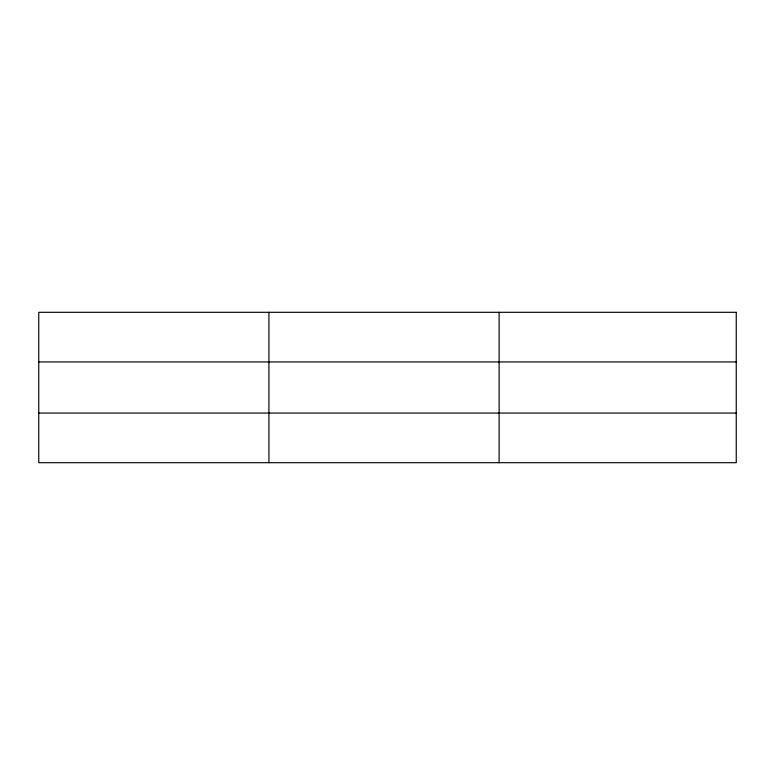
<?xml version="1.0" encoding="UTF-8"?>
<svg xmlns="http://www.w3.org/2000/svg" width="775" height="775" viewBox="0 0 775 775"><rect width="100%" height="100%" fill="white"/><g stroke="black" fill="none" stroke-linecap="round" stroke-linejoin="round"><path stroke-width="1.16" d="M268.925 462.694L268.925 312.306M499.1 462.694L499.1 312.306M38.75 361.935L736.25 361.935M38.75 413.065L736.25 413.065M736.25 312.306L736.25 462.694L38.75 462.694L38.75 312.306L736.25 312.306"/></g></svg>
